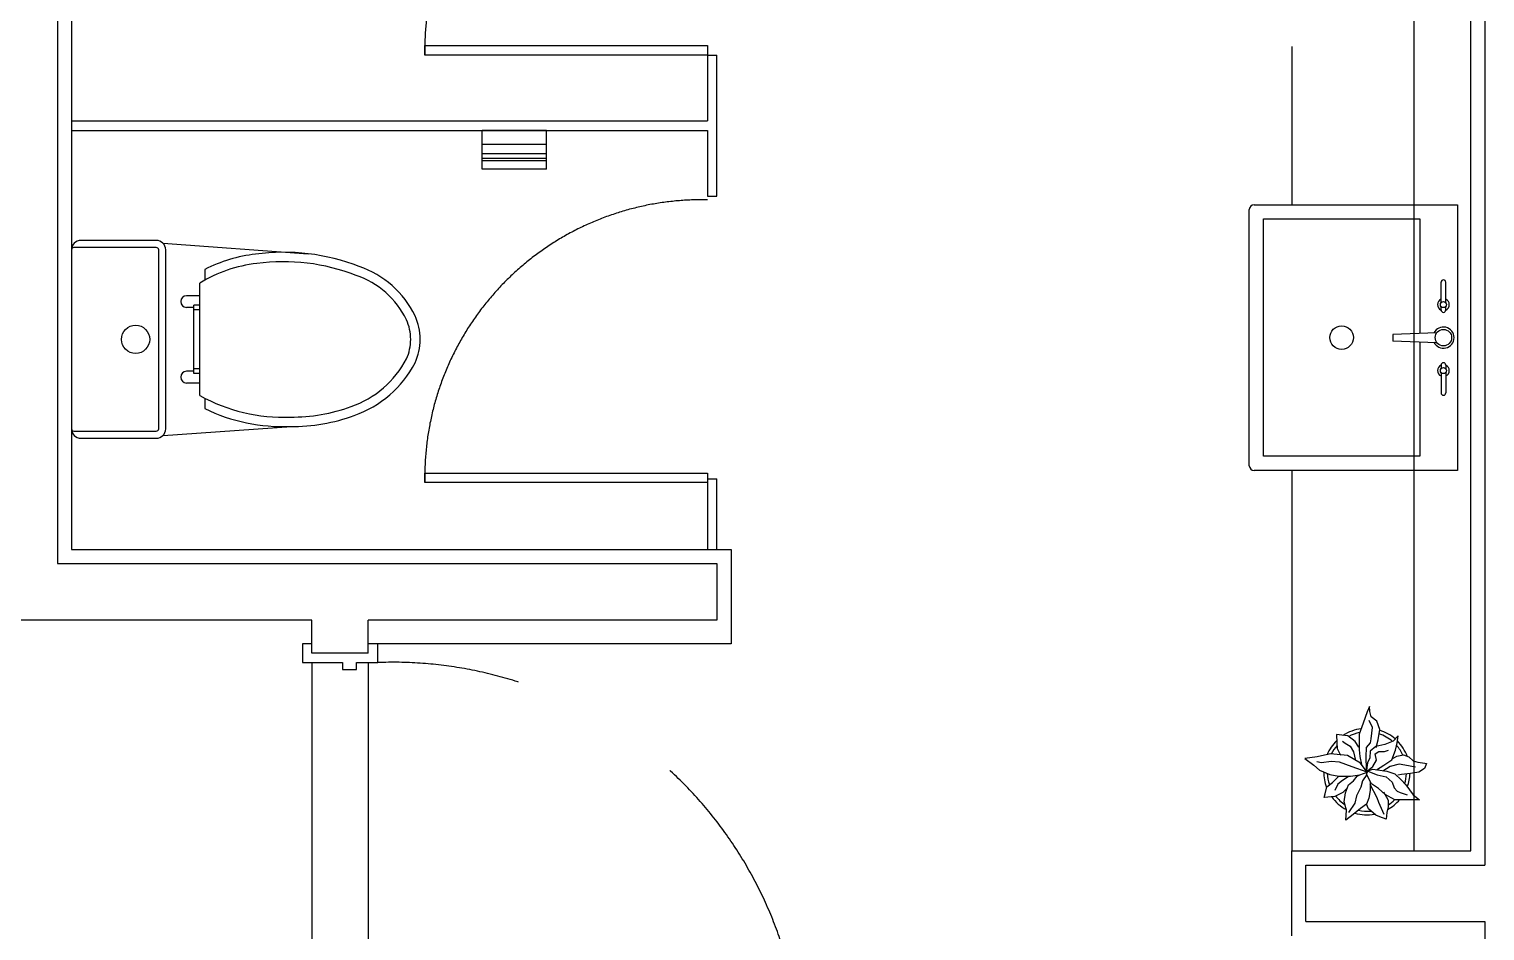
# Model space of a CAD drawing. Header units: millimetres. Extents: x 526420 to 928802, y 401925 to 509768.
# Drawn here: x 746737 to 749827, y 429541 to 431456 of the extents above; entities that cross this region are included whole.
import ezdxf

# ---------------------------------------------------------------- set-up
doc = ezdxf.new("R2010")
doc.units = ezdxf.units.MM
doc.header["$LTSCALE"] = 3000
doc.header["$MEASUREMENT"] = 0
doc.linetypes.add('DASHED', pattern=[0.75, 0.5, -0.25])
doc.linetypes.add('DASHED2', pattern=[0.375, 0.25, -0.125])
doc.layers.get('0').update_dxf_attribs({"linetype": 'CONTINUOUS'})
for name, color, linetype in [('D-GJG', 7, 'CONTINUOUS'), ('D-WALL', 7, 'CONTINUOUS'), ('P-DOOR', 7, 'CONTINUOUS'), ('P-FURNI-A', 7, 'CONTINUOUS'), ('P-FURNI-I', 7, 'CONTINUOUS'), ('P-WC', 7, 'CONTINUOUS')]:
    doc.layers.add(name, color=color, linetype=linetype)

msp = doc.modelspace()

# ---------------------------------------------------------------- linework, layer by layer
at = {"color": 0}
for p, q in [((747109.9, 430945.8), (747109.9, 430923.1)), ((747099.4, 430678), (747099.4, 430916.9)), ((747099.4, 430890.2), (747071.1, 430890.2)), ((747086.4, 430724.7), (747086.4, 430870.2)), ((747099.4, 430870.2), (747086.4, 430870.2)), ((747086.4, 430865.2), (747071.1, 430865.2)), ((747099.4, 430860.2), (747086.4, 430860.2)), ((747086.4, 430729.7), (747071.1, 430729.7)), ((747099.4, 430734.7), (747086.4, 430734.7)), ((747099.4, 430724.7), (747086.4, 430724.7)), ((747099.4, 430704.7), (747071.1, 430704.7)), ((747109.5, 430672.6), (747109.5, 430650.3))]:
    msp.add_line(p, q, dxfattribs=at)
for centre, radius, start, end in [((747252.5, 430668.4), 311.9, 96.4189, 117.1987), ((747276.8, 430540.2), 442.1, 68.6633, 97.6923), ((747252.5, 430668.4), 291.9, 96.3755, 121.6356), ((747276.8, 430540.2), 422.1, 68.6039, 97.7226), ((747371.3, 430757.6), 185.4, 26.0325, 71.2657), ((747371.3, 430757.6), 205.4, 25.938, 71.1343), ((747071.1, 430877.7), 12.5, 90, 270), ((747443.7, 430797), 103.1, 0.2809, 24.0531), ((747443.7, 430797), 123.1, 0.2352, 24.2169), ((747443.7, 430798), 103.1, 336.1014, 359.7186), ((747443.7, 430798), 123.1, 335.7836, 359.7643), ((747350, 430855), 212.3, 289.3596, 332.2731), ((747350, 430855), 232.3, 289.3802, 332.4343), ((747071.1, 430717.2), 12.5, 90, 270), ((747276.3, 430996.3), 364.1, 240.938, 272.3425), ((747293.4, 431006.6), 374.2, 269.6509, 289.8342), ((747276.3, 430996.3), 384.1, 244.2643, 272.2724), ((747293.4, 431006.6), 394.2, 269.7191, 289.8223)]:
    msp.add_arc(centre, radius, start, end, dxfattribs=at)
at = {"layer": 'D-GJG', "color": 7, "ltscale": 2}
for p, q in [((747336.8, 430151.2), (747316.8, 430151.2)), ((747316.8, 430151.2), (747316.8, 430111.2)), ((747476.8, 430151.2), (747456.8, 430151.2)), ((747476.8, 430111.2), (747476.8, 430151.2)), ((747316.8, 430111.2), (747401.8, 430111.2)), ((747401.8, 430111.2), (747401.8, 430096.2)), ((747431.8, 430096.2), (747431.8, 430111.2)), ((747431.8, 430111.2), (747476.8, 430111.2)), ((747401.8, 430096.2), (747431.8, 430096.2))]:
    msp.add_line(p, q, dxfattribs=at)
at = {"layer": 'D-WALL', "color": 7, "ltscale": 0.7}
for p, q in [((746796.8, 433081.2), (746796.8, 430321.2)), ((749826.8, 432441.2), (749826.8, 429681.2)), ((746796.8, 430321.2), (748196.8, 430321.2)), ((748196.8, 430321.2), (748196.8, 430201.2)), ((747336.8, 430201.2), (746136.8, 430201.2)), ((747336.8, 430131.2), (747336.8, 430201.2)), ((748196.8, 430201.2), (747456.8, 430201.2)), ((747456.8, 430131.2), (747456.8, 430201.2)), ((747456.8, 430131.2), (747336.8, 430131.2)), ((749446.8, 429681.2), (749826.8, 429681.2)), ((749446.8, 429561.2), (749446.8, 429681.2)), ((749446.8, 429561.2), (749826.8, 429561.2)), ((749826.8, 429561.2), (749826.8, 429141.2))]:
    msp.add_line(p, q, dxfattribs=at)
at = {"layer": 'P-DOOR', "color": 7, "ltscale": 2}
for p, q in [((747336.8, 430111.2), (747336.8, 429211.2)), ((747456.8, 430111.2), (747456.8, 429211.2))]:
    msp.add_line(p, q, dxfattribs=at)
at = {"layer": 'P-DOOR', "color": 7, "linetype": 'DASHED2'}
msp.add_arc((747508.4, 429242.8), 869, 357.9173, 92.0827, dxfattribs=at)
at = {"layer": 'P-FURNI-A', "color": 7}
for p, q in [((746826.8, 433051.2), (746826.8, 430351.2)), ((749796.8, 429711.2), (749796.8, 432411.2)), ((746826.8, 430351.2), (748226.8, 430351.2)), ((748226.8, 430351.2), (748226.8, 430151.2)), ((748226.8, 430151.2), (747466.8, 430151.2)), ((749416.8, 429531.2), (749416.8, 429711.2)), ((749416.8, 429711.2), (749796.8, 429711.2))]:
    msp.add_line(p, q, dxfattribs=at)
at = {"layer": 'P-FURNI-I', "color": 7, "linetype": 'DASHED2', "ltscale": 10}
msp.add_line((749676.8, 429711.2), (749676.8, 432411.2), dxfattribs=at)
at = {"layer": 'P-FURNI-I', "color": 7, "ltscale": 0.008}
for p, q in [((747576.8, 431401.2), (747576.8, 431421.2)), ((747576.8, 431421.2), (748176.8, 431421.2)), ((748176.8, 431401.2), (747576.8, 431401.2)), ((748176.8, 431421.2), (748176.8, 431401.2)), ((747576.8, 430493.7), (747576.8, 430513.7)), ((747576.8, 430513.7), (748176.8, 430513.7)), ((748176.8, 430513.7), (748176.8, 430493.7)), ((748176.8, 430493.7), (747576.8, 430493.7))]:
    msp.add_line(p, q, dxfattribs=at)
at = {"layer": 'P-FURNI-I', "color": 7}
for p, q in [((748176.8, 431401.2), (748176.8, 431261.2)), ((748176.8, 431401.2), (748196.8, 431401.2)), ((748196.8, 431101.2), (748196.8, 431401.2)), ((746826.8, 431261.2), (748176.8, 431261.2)), ((746826.8, 431241.2), (748176.8, 431241.2)), ((748176.8, 431241.2), (748176.8, 431101.2)), ((748176.8, 431101.2), (748196.8, 431101.2)), ((748176.8, 430501.2), (748176.8, 430351.2)), ((748176.8, 430501.2), (748196.8, 430501.2)), ((748196.8, 430351.2), (748196.8, 430501.2))]:
    msp.add_line(p, q, dxfattribs=at)
at = {"layer": 'P-FURNI-I', "color": 7, "ltscale": 20}
for p, q in [((749416.8, 431419.2), (749416.8, 431083.2)), ((749416.8, 430519.2), (749416.8, 429711.2))]:
    msp.add_line(p, q, dxfattribs=at)
at = {"layer": 'P-FURNI-I', "color": 7, "linetype": 'Continuous'}
for p, q in [((747698.5, 431158.5), (747698.5, 431241.2)), ((747835.1, 431241.2), (747698.5, 431241.2)), ((747835.1, 431158.5), (747835.1, 431241.2)), ((747835.1, 431211.2), (747698.5, 431211.2)), ((747835.1, 431191.2), (747698.5, 431191.2)), ((747835.1, 431181.2), (747698.5, 431181.2)), ((747835.1, 431176.2), (747698.5, 431176.2)), ((747835.1, 431158.5), (747698.5, 431158.5))]:
    msp.add_line(p, q, dxfattribs=at)
at = {"layer": 'P-FURNI-I', "color": 7, "ltscale": 2}
for p, q in [((749326.8, 430529.2), (749326.8, 431073.2)), ((749336.8, 431083.2), (749768.8, 431083.2)), ((749768.8, 431083.2), (749768.8, 430519.2)), ((749733.8, 430875.2), (749733.8, 430918.7)), ((749743.8, 430875.2), (749743.8, 430918.7)), ((749733.8, 430859.8), (749733.8, 430867.2)), ((749743.8, 430859.8), (749743.8, 430867.2)), ((749724.4, 430811.2), (749631.7, 430807.6)), ((749631.7, 430807.6), (749631.7, 430793.6)), ((749724.4, 430790), (749631.7, 430793.6)), ((749733.8, 430742.7), (749733.8, 430735.2)), ((749733.8, 430727.2), (749733.8, 430683.7)), ((749743.8, 430742.7), (749743.8, 430735.2)), ((749743.8, 430727.2), (749743.8, 430683.7)), ((749768.8, 430519.2), (749336.8, 430519.2))]:
    msp.add_line(p, q, dxfattribs=at)
at = {"layer": 'P-FURNI-I', "color": 7, "linetype": 'ByBlock'}
for p, q in [((749576.7, 430006.3), (749568.2, 429982.4)), ((749582.1, 430017.7), (749576.7, 430006.3)), ((749582.6, 430007.2), (749582.1, 430017.7)), ((749585.6, 429995.8), (749582.6, 430007.2)), ((749568.2, 429982.4), (749559.7, 429959)), ((749588.1, 429973.4), (749581.1, 429988.3)), ((749597.5, 429986.9), (749585.6, 429995.8)), ((749603.5, 429968.9), (749597.5, 429986.9)), ((749522.9, 429956.9), (749512, 429958.5)), ((749512, 429958.5), (749512.5, 429940.5)), ((749535.9, 429955.9), (749522.9, 429956.9)), ((749524.9, 429944.5), (749530.3, 429940)), ((749551.8, 429943.5), (749535.9, 429955.9)), ((749559.2, 429931.5), (749551.8, 429943.5)), ((749559.7, 429959), (749559.7, 429942)), ((749584.1, 429941), (749585.6, 429949.5)), ((749585.6, 429949.5), (749588.1, 429973.4)), ((749596.1, 429931), (749600.6, 429947)), ((749600.6, 429947), (749603.5, 429968.9)), ((749631.9, 429944), (749614.5, 429937)), ((749642.8, 429955.9), (749631.9, 429944)), ((749640.4, 429941), (749642.8, 429955.9)), ((749499, 429917.1), (749471.1, 429911.1)), ((749535.3, 429914.2), (749499, 429917.1)), ((749512.5, 429940.5), (749513.4, 429928.6)), ((749513.4, 429928.6), (749520.4, 429914.7)), ((749530.3, 429940), (749540.9, 429933.6)), ((749562.7, 429897.7), (749535.3, 429914.2)), ((749540.9, 429933.6), (749547.8, 429921.6)), ((749547.8, 429921.6), (749552.3, 429903.6)), ((749559.7, 429942), (749559.7, 429926.1)), ((749559.7, 429926.1), (749561.2, 429911.6)), ((749574.7, 429910.7), (749575.7, 429931)), ((749575.7, 429931), (749584.1, 429941)), ((749583.1, 429923), (749582.6, 429908.6)), ((749595.6, 429933), (749583.1, 429923)), ((749594.1, 429917.1), (749601.5, 429922.1)), ((749596.6, 429904.1), (749594.1, 429917.1)), ((749614.5, 429937), (749595.6, 429933)), ((749601.5, 429922.1), (749614, 429922.1)), ((749614, 429922.1), (749622.4, 429925.1)), ((749629.4, 429904.7), (749637.3, 429925.1)), ((749629.9, 429907.1), (749639.9, 429912.6)), ((749637.3, 429925.1), (749640.4, 429941)), ((749639.9, 429912.6), (749654.3, 429915.1)), ((749654.3, 429915.1), (749665.7, 429911.1)), ((749471.1, 429911.1), (749444.8, 429907.6)), ((749444.8, 429907.6), (749463.7, 429893.2)), ((749463.7, 429893.2), (749476.1, 429882.8)), ((749480.1, 429898.2), (749470.1, 429900.7)), ((749476.1, 429882.8), (749497.5, 429873.8)), ((749500.5, 429901.2), (749480.1, 429898.2)), ((749518.4, 429899.7), (749500.5, 429901.2)), ((749545.3, 429889.7), (749518.4, 429899.7)), ((749576.8, 429878.3), (749545.3, 429889.7)), ((749561.2, 429911.6), (749565.2, 429894.7)), ((749576.8, 429878.3), (749562.7, 429897.7)), ((749575.2, 429884.7), (749574.7, 429910.7)), ((749577.6, 429898.2), (749575.7, 429882.8)), ((749575.7, 429882.8), (749578.1, 429882.3)), ((749576.7, 429880.8), (749589.1, 429884.7)), ((749582.6, 429908.6), (749577.6, 429898.2)), ((749578.1, 429882.3), (749589.1, 429890.8)), ((749589.1, 429890.8), (749596.6, 429904.1)), ((749589.1, 429884.7), (749618.4, 429880.3)), ((749596.7, 429883.6), (749612, 429893.2)), ((749625.9, 429890.3), (749610.5, 429880.8)), ((749612, 429893.2), (749629.4, 429904.7)), ((749644.9, 429895.2), (749625.9, 429890.3)), ((749657.2, 429893.2), (749644.9, 429895.2)), ((749679.7, 429889.2), (749657.2, 429893.2)), ((749665.7, 429911.1), (749674.7, 429902.7)), ((749674.7, 429902.7), (749684.7, 429899.7)), ((749684.7, 429899.7), (749699.6, 429897.7)), ((749698.6, 429886.3), (749686.6, 429878.8)), ((749702.6, 429897.2), (749698.6, 429886.3)), ((749699.6, 429897.7), (749702.6, 429897.2)), ((749491, 429847.4), (749503.5, 429856.9)), ((749497.5, 429873.8), (749517, 429870.3)), ((749503.5, 429856.9), (749516.5, 429869.8)), ((749514.9, 429852.9), (749508, 429839.9)), ((749524.4, 429860.8), (749514.9, 429852.9)), ((749517, 429870.3), (749541.8, 429869.8)), ((749536.9, 429868.3), (749524.4, 429860.8)), ((749530.9, 429834.5), (749537.3, 429851.9)), ((749537.3, 429851.9), (749547.8, 429859.8)), ((749541.8, 429869.8), (749561.2, 429872.8)), ((749547.8, 429859.8), (749555.8, 429870.3)), ((749555.8, 429870.3), (749559.7, 429871.8)), ((749561.2, 429872.8), (749576.8, 429878.3)), ((749567.2, 429860.3), (749563.2, 429846.4)), ((749576.2, 429873.2), (749567.2, 429860.3)), ((749575.7, 429874.3), (749578.1, 429880.3)), ((749586.1, 429853.9), (749575.7, 429874.3)), ((749578.1, 429880.3), (749598.5, 429872.8)), ((749583.1, 429857.4), (749583.6, 429839.4)), ((749598.2, 429823.9), (749583.6, 429852.5)), ((749601.1, 429843.9), (749586.1, 429853.9)), ((749598.5, 429872.8), (749617.4, 429868.8)), ((749617.4, 429868.8), (749629.9, 429857.4)), ((749618.4, 429880.3), (749635.9, 429874.8)), ((749629.9, 429857.4), (749634.4, 429845.4)), ((749635.9, 429874.8), (749648.9, 429862.4)), ((749649.8, 429873.8), (749641.8, 429872.3)), ((749648.9, 429862.4), (749659.3, 429851.9)), ((749668.8, 429875.8), (749649.8, 429873.8)), ((749659.3, 429851.9), (749674.7, 429830.5)), ((749686.6, 429878.8), (749668.8, 429875.8)), ((749485.5, 429824.5), (749488.1, 429832.5)), ((749508, 429827), (749485.5, 429824.5)), ((749488.1, 429832.5), (749491, 429847.4)), ((749525.3, 429835.4), (749508, 429827)), ((749533.3, 429843), (749525.3, 429835.4)), ((749528.4, 429815.5), (749530.9, 429834.5)), ((749554.2, 429828), (749550.8, 429813)), ((749563.2, 429846.4), (749554.2, 429828)), ((749580.2, 429823), (749575.2, 429810.6)), ((749583.6, 429839.4), (749580.2, 429823)), ((749601.8, 429814), (749598.2, 429823.9)), ((749615.5, 429831.4), (749601.1, 429843.9)), ((749611.8, 429836.4), (749621.2, 429819.1)), ((749635.9, 429820), (749615.5, 429831.4)), ((749621.2, 429819.1), (749621.7, 429805.1)), ((749634.4, 429845.4), (749640.9, 429838)), ((749672.2, 429819.5), (749635.9, 429820)), ((749640.9, 429838), (749647.3, 429835.4)), ((749647.3, 429835.4), (749661.7, 429830.5)), ((749687.7, 429819.5), (749672.2, 429819.5)), ((749674.7, 429830.5), (749687.7, 429819.5)), ((749532.9, 429798.1), (749528.4, 429815.5)), ((749531.9, 429776.7), (749532.9, 429798.1)), ((749547.3, 429788.6), (749531.9, 429776.7)), ((749550.8, 429813), (749537.3, 429792.6)), ((749562.7, 429801.1), (749547.3, 429788.6)), ((749575.2, 429810.6), (749562.7, 429801.1)), ((749579.5, 429800.4), (749575.8, 429810.3)), ((749595.1, 429787.4), (749579.5, 429800.4)), ((749612.9, 429788.9), (749601.8, 429814)), ((749619, 429793.1), (749617, 429778.5)), ((749621.7, 429805.1), (749619, 429793.1)), ((749603.5, 429783.7), (749595.1, 429787.4)), ((749617, 429778.5), (749603.5, 429783.7))]:
    msp.add_line(p, q, dxfattribs=at)
at = {"layer": 'P-FURNI-I', "color": 7, "ltscale": 2}
msp.add_lwpolyline([(749688.8, 430791.4), (749688.8, 430549.2), (749356.8, 430549.2), (749356.8, 431053.2), (749688.8, 431053.2), (749688.8, 430809.8)], dxfattribs=at)
for centre, radius in [((749738.8, 430871.2), 6.42), ((749522.8, 430801.2), 25), ((749738.8, 430801.2), 17.5), ((749738.8, 430731.2), 6.42)]:
    msp.add_circle(centre, radius, dxfattribs=at)
at = {"layer": 'P-FURNI-I', "color": 7, "linetype": 'DASHED', "ltscale": 5}
for centre in [(748164.3, 431413.7), (748164.3, 430506.2)]:
    msp.add_arc(centre, 587.6, 88.7811, 181.2189, dxfattribs=at)
at = {"layer": 'P-FURNI-I', "color": 7, "ltscale": 2}
for centre, radius, start, end in [((749336.8, 431073.2), 10, 90, 180), ((749738.8, 430918.7), 5, 0, 180), ((749738.8, 430871.2), 12.5, 113.5782, 246.4218), ((749738.8, 430871.2), 12.5, 293.5782, 66.4218), ((749738.8, 430859.8), 5, 180, 0), ((749738.8, 430801.2), 22.5, 206.3878, 153.6122), ((749738.8, 430742.7), 5, 0, 180), ((749738.8, 430731.2), 12.5, 113.5782, 246.4218), ((749738.8, 430731.2), 12.5, 293.5782, 66.4218), ((749738.8, 430683.7), 5, 180, 0), ((749336.8, 430529.2), 10, 180, 270)]:
    msp.add_arc(centre, radius, start, end, dxfattribs=at)
at = {"layer": 'P-FURNI-I', "color": 7, "linetype": 'ByBlock'}
for major_axis, start_param, end_param in [((64.9, 64.9), 1.556009, 1.955173), ((64.9, 64.9), 0.919875, 1.36212), ((-59.5, 59.5), -0.602742, -0.308746), ((-59.5, 59.5), -1.493602, -1.09932), ((-64.9, 64.9), -1.500662, -1.08425), ((64.9, 64.9), 5.861158, 6.28664), ((59.5, 59.5), 1.638255, 1.89759), ((59.5, 59.5), 5.928278, 6.222525), ((64.9, 64.9), 2.360659, 2.729936), ((-59.5, 59.5), 0.828931, 1.123017), ((59.5, 59.5), 5.194096, 5.440716), ((-64.9, 64.9), 3.569961, 3.883305), ((64.9, 64.9), 2.976587, 3.432269), ((-59.5, 59.5), 1.447304, 1.773485), ((-64.9, 64.9), 2.856419, 3.21733), ((-59.5, 59.5), 2.923387, 3.140135), ((-64.9, 64.9), 2.074706, 2.535898), ((59.5, 59.5), 3.710521, 4.028419)]:
    msp.add_ellipse((749576.3, 429879.7), major_axis=major_axis, ratio=1, start_param=start_param, end_param=end_param, dxfattribs=at)
at = {"layer": 'P-WC', "color": 7}
for p, q in [((747006.8, 431007.5), (746846.8, 431007.5)), ((746826.8, 430987.5), (746826.8, 430607.5)), ((746826.8, 430987.5), (746826.8, 430607.5)), ((747006.8, 430992.5), (746831.8, 430992.5)), ((747011.8, 430607.5), (747011.8, 430987.5)), ((747026.8, 430607.5), (747026.8, 430987.5)), ((746831.8, 430602.5), (747006.8, 430602.5)), ((747021, 430593.3), (747293.4, 430612.5)), ((746846.8, 430587.5), (747006.8, 430587.5))]:
    msp.add_line(p, q, dxfattribs=at)
at = {"layer": 'P-WC', "color": 0}
msp.add_line((747021, 431001.6), (747329.3, 430979.2), dxfattribs=at)
at = {"layer": 'P-WC', "color": 7}
msp.add_circle((746962.8, 430797.5), 30, dxfattribs=at)
for centre, radius, start, end in [((746846.8, 430987.5), 20, 90, 180), ((747006.8, 430987.5), 20, 0, 90), ((746831.8, 430987.5), 5, 90, 180), ((747006.8, 430987.5), 5, 0, 90), ((746846.8, 430607.5), 20, 180, 270), ((746831.8, 430607.5), 5, 180, 270), ((747006.8, 430607.5), 20, 270, 0), ((747006.8, 430607.5), 5, 270, 0)]:
    msp.add_arc(centre, radius, start, end, dxfattribs=at)

doc.saveas('drawing.dxf')
